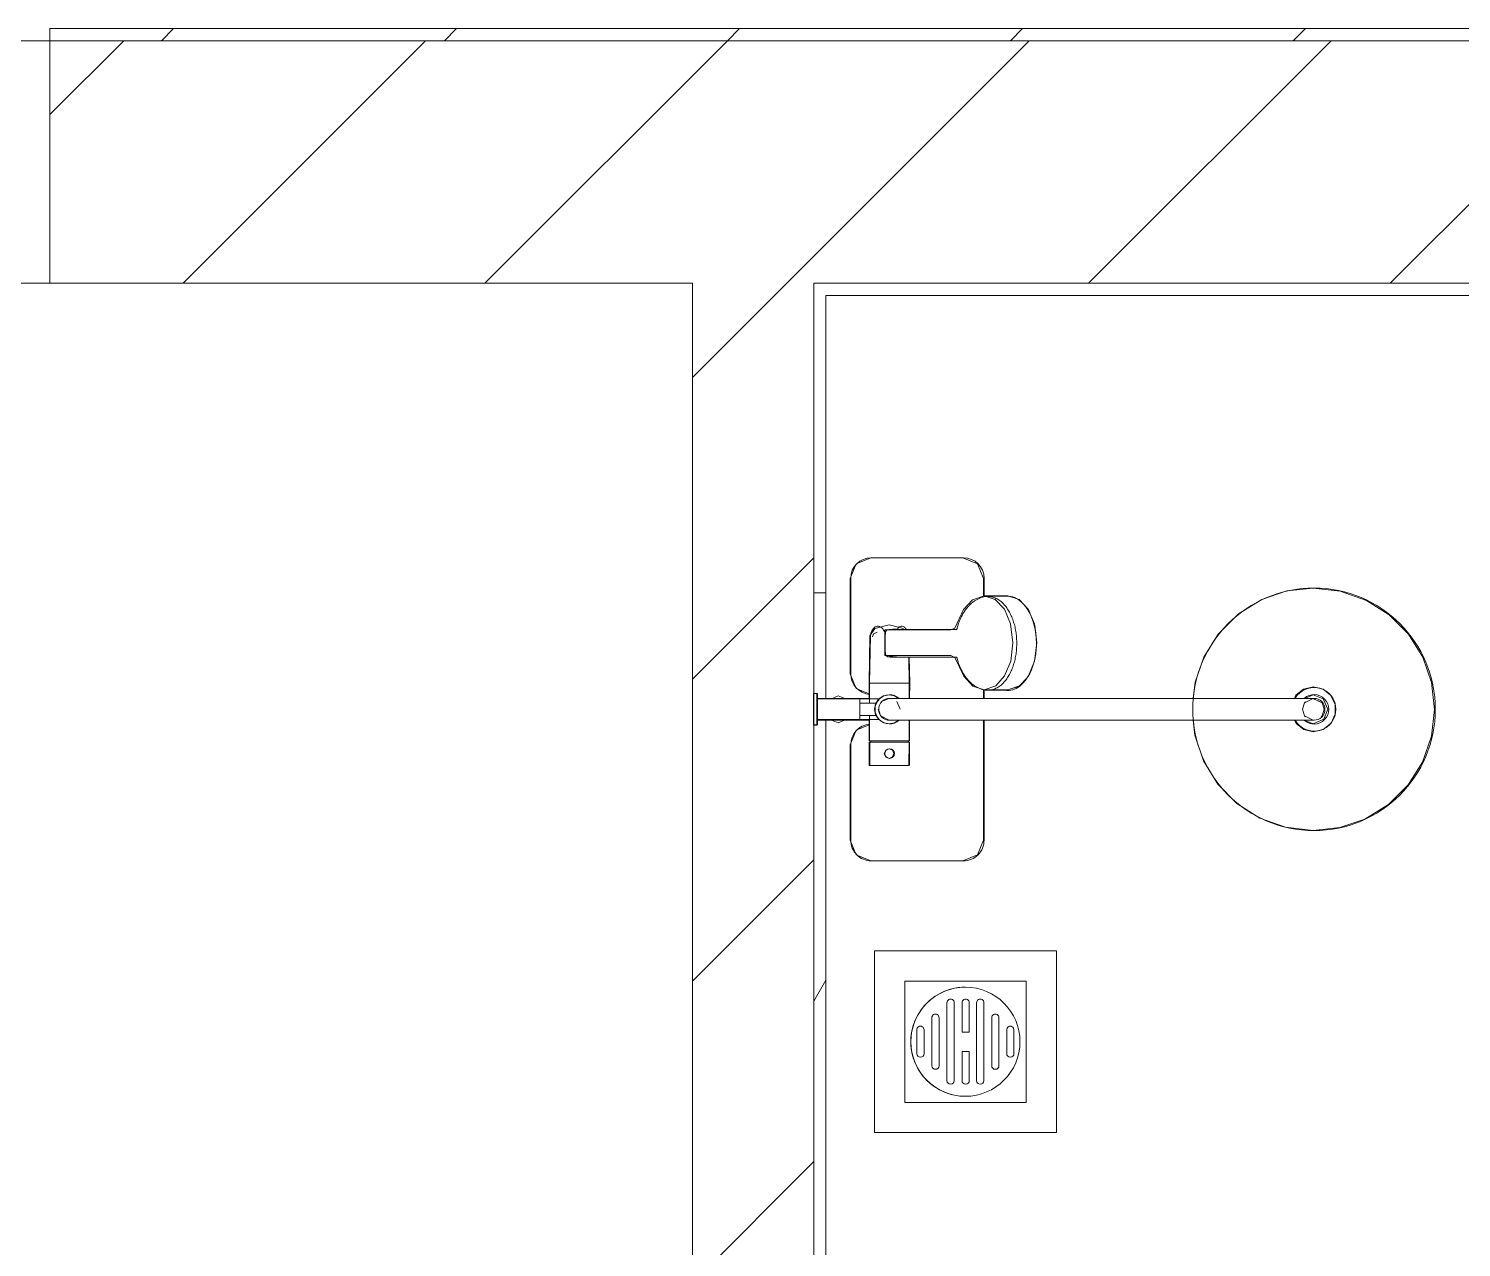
# Model space of a CAD drawing. Header units: millimetres. Extents: x 5356 to 209803, y -16346 to 109894.
# Drawn here: x 85230 to 86412, y 32542 to 33547 of the extents above; entities that cross this region are included whole.
import ezdxf

# ---------------------------------------------------------------- set-up
doc = ezdxf.new("R2010")
doc.units = ezdxf.units.MM
doc.linetypes.add('Grid Line', pattern=[22.225, 12.7, -3.175, 3.175, -3.175])
doc.linetypes.add('NET VAN', pattern=[1.06, 0.53, -0.53])
for name, color, linetype, lineweight in [('0-1', 7, 'Continuous', 5), ('A-DETL-GENF-2', 9, 'NET VAN', 9), ('A-DOOR', 31, 'Continuous', 9), ('A-DOOR-FRAM', 31, 'Continuous', 9), ('A-WALL', 113, 'Continuous', 9), ('A-WALL-3', 113, 'Continuous', 18), ('A-WALL-PATT-1', 10, 'Continuous', 9), ('A-WALL-PATT-3', 111, 'Continuous', 9), ('I-WALL-1', 253, 'Continuous', 18), ('I-WALL-3', 2, 'Continuous', 18), ('M-EQPM-1', 9, 'Continuous', 9), ('P-SANR-FIXT', 6, 'Continuous', 9), ('P-SANR-FIXT-1', 9, 'Continuous', 9), ('S-GRID-1', 1, 'Grid Line', 9)]:
    doc.layers.add(name, color=color, linetype=linetype, lineweight=lineweight)
pattern_1 = [(0, (0, 0), (894.08, 223.52), [73.762, -596.798, 73.762, -596.798, -3576.32]), (0, (0, 0), (894.08, 223.52), [-1341.12, 73.762, -1267.358, 73.762, -596.798, -1564.64]), (0, (0, 0), (894.08, 223.52), [-3352.8, 73.762, -373.278, 73.762, -1043.838]), (120, (335.28, 111.76), (-640.6139982538975, 662.535993015591), [73.76199999999999, -596.7979999999999, 73.76199999999999, -4173.117999999999]), (120, (335.28, 111.76), (-640.6139982538975, 662.535993015591), [-744.3219999999999, -596.7979999999999, 73.76199999999999, -1267.358, -2235.199999999999]), (120, (335.28, 111.76), (-640.6139982538975, 662.535993015591), [-2682.239999999999, 73.76199999999999, -596.7979999999999, 73.76199999999999, -1490.878]), (120, (335.28, 111.76), (-640.6139982538975, 662.535993015591), [-3426.561999999999, -373.278, 73.76199999999999, -1043.838]), (240, (447.04, 558.8), (-253.4660017461021, -886.055993015591), [73.762, -596.798, 73.762, -4173.117999999999]), (240, (447.04, 558.8), (-253.4660017461021, -886.055993015591), [-744.322, -596.798, 73.762, -1267.358, -2235.2]), (240, (447.04, 558.8), (-253.4660017461021, -886.055993015591), [-2682.24, 73.762, -596.798, 73.762, -1490.878]), (240, (447.04, 558.8), (-253.4660017461021, -886.055993015591), [-3426.562, -373.278, 73.762, -1043.838])]
pattern_2 = [(45, (0, 0), (-124.4507934888324, 124.4507934888324), [])]

# ---------------------------------------------------------------- blocks, each defined once
blk = doc.blocks.new('93925000_0001 - 93925000_top_dwg_93925000_T-348115-TKCS_MB ĐỊNH VỊ MỐC TỌA ĐỘ CÔNG TRÌNH')
at = {"layer": 'P-SANR-FIXT'}
for p, q in [((-29.25000000001137, -30.41147380102957), (-107.9999999999602, -30.41147380102957)), ((29.25000000003979, -30.41147380102951), (107.9999999999891, -30.41147380102951)), ((-46.30000000000002, -78.40001049013955), (-46.30000000000002, -46.66432744319475)), ((-27.19999999999982, -47.1000104901396), (-26.0999999999998, -47.1000104901396)), ((21.55028506636268, -45.85001633765473), (60.55062229200342, -46.65005953992719)), ((-125, -47.41147380104054), (-125, -123.4114738009895)), ((125, -47.41147380106959), (125, -123.4114738010186)), ((-8.999999999999659, -412.5000104901396), (-8.999999999999659, -62.50013961210563)), ((9.000000000000398, -62.50001049013981), (9.000000000000398, -412.5000104901396)), ((42.99999999999989, -64.709669900216), (42.99999999999989, -117.7311855777033)), ((65.79999999999916, -117.7311858373865), (65.79999999999916, -64.70968023364202)), ((-27.19999999999982, -77.9000104901396), (-26.09999999999991, -77.9000104901396)), ((42.99999999999977, -78.71001049013955), (21.55028506636256, -79.15000464262442)), ((42.67723075121899, -117.9137647793131), (42.72380481691187, -117.8905027300933)), ((43.22541313289174, -117.5533791080683), (43.2454772841229, -117.5313935299153)), ((65.55452210880412, -117.5313930848106), (65.57451349550774, -117.5533044401007)), ((66.07595627173146, -117.8903814623573), (66.12276898537004, -117.9137649615229)), ((-107.999999999989, -140.4114738010296), (-8.999999999999662, -140.4114738010296)), ((9.000000000000341, -140.4114738010296), (16.05775936037844, -140.4114738010296)), ((107.99999999996, -140.4114738010296), (92.74224064223586, -140.4114738010296)), ((15.40892533820522, -159.102337451949), (15.75839094500327, -143.3372787451481)), ((93.04160903513537, -143.3372775412332), (93.39107466179462, -159.1023374519516))]:
    blk.add_line(p, q, dxfattribs=at)
at = {"layer": 'P-SANR-FIXT', "flags": 128}
for points in [[(-45.79999999999995, -46.1000104901396), (-27.19999999999982, -46.1000104901396), (-27.19999999999982, -78.90001049013962), (-45.79999999999995, -78.90001049013962)], [(-26.09999999999985, -46.00001049013958), (-26.09999999999985, -78.93326648225212), (-8.999999999999545, -79.00001049013953)], [(21.55000000000007, -47.4099858359793), (21.55000000000007, -79.13610765745804), (9.000000000000455, -79.00001049013957)]]:
    blk.add_lwpolyline(points, dxfattribs=at)
at = {"layer": 'P-SANR-FIXT'}
for centre, radius in [((-36.49999999999991, -62.50001049013958), 3.949999999999962), ((0, -412.5000104901508), 100.0000000000113)]:
    blk.add_circle(centre, radius, dxfattribs=at)
for centre, radius, start, end in [((-107.999999999989, -47.41147380104054), 17.00000000001096, 89.99999999990285, 180), ((-29.25000000001137, -47.41147380104117), 17.0000000000116, 4.762593803102853, 90), ((29.25000000003979, -47.41147380107338), 17.00000000004385, 89.99999999999997, 175.237406216488), ((107.99999999996, -47.41147380106959), 17.00000000004005, 359.9999999999996, 89.99999999990197), ((-45.79999999999995, -46.60001049013961), 0.4999999999999929, 90, 180), ((59.72527746513852, -57.11829431336879), 10.50072061123066, 38.64910940744635, 85.4919664278808), ((0, -62.50001049013958), 11.99999999999995, 318.5903778907286, 221.4096221092701), ((0, -62.50001049013942), 8.999999999999567, 89.99999999999726, 180.0008225914138), ((0, -62.50001049013981), 8.999999999999977, 359.9999999999996, 90.00000000000058), ((54.40515189394542, -334.7558143918751), 275.8827831760368, 88.26834587300208, 91.73430402784533), ((45.74539299269866, -61.7688677305235), 2.591442950375404, 155.1929395547365, 175.7071329784778), ((45.88672692079469, -61.83419430956258), 2.747144078052784, 130.8293799405977, 155.1929395547363), ((46.10715825320051, -62.08930188541364), 3.084293670315347, 110.5459473745556, 130.8293799405975), ((-11.0870287831047, -67.0847149845815), 76.92338950800617, 1.769307073088722, 4.107483592994653), ((65.16075387320267, -72.37357576436682), 3.458721251672998, 323.2522043270088, 79.35412464586749), ((-45.79999999999998, -78.40001049013955), 0.5000000000000284, 180, 270.0000000000021), ((40.79977076989439, -114.1629140050123), 4.189406756292605, 285.511579308428, 289.9665008707439), ((40.18233595264687, -112.4634348017655), 5.997570276502555, 289.9665008707439, 292.706056453872), ((41.35633292669261, -115.269131820641), 2.956155366169641, 292.7060564538717, 296.5404578594648), ((41.28939418913281, -115.0703328042365), 3.163999408943117, 296.9590540367668, 300.8285832434413), ((41.75191444553207, -115.8453384390961), 2.26147033924852, 300.8285832434427, 305.2869606014737), ((42.11080346566675, -116.3524602560694), 1.640202388985941, 305.2869606014731, 309.9326498899359), ((42.58190343764934, -116.9152374954957), 0.9062722800393488, 309.9326498899361, 315.2399768803443), ((66.33254871741015, -116.7907523287532), 1.075222358475278, 225.1701960386481, 229.6335357926574), ((66.53467697349917, -116.5529705922872), 1.387305658423184, 229.6335357926575, 235.1233570305372), ((67.33403953288213, -115.4061151899989), 2.78525337386223, 235.1233570305369, 238.7438538062304), ((67.23708865182785, -115.5658466602265), 2.598401518323442, 238.743853806231, 243.4573342436183), ((67.83178802867057, -114.4223051350855), 3.887291834939851, 243.9189209162256, 246.8313117267748), ((68.07971071230402, -113.8406382182414), 4.519590282336205, 246.8430118978089, 250.4792408365493), ((68.32031555328638, -113.1623118559064), 5.239324491791969, 250.478001354911, 254.040622129464), ((-107.999999999989, -123.4114738010185), 17.00000000001102, 179.9999999999022, 269.9999999999997), ((43.63035976240869, -149.3759166338841), 29.49457882653298, 134.7866597157906, 139.9743996902091), ((46.21077091948981, -151.980405663538), 33.16089505931782, 130.0222981005984, 134.7808297523297), ((47.73703108613861, -153.8055324793327), 35.54008304688671, 125.4413648585357, 130.0143797178355), ((49.86443492495669, -156.8002238881049), 39.21350294816435, 121.1773293406619, 125.4365221315614), ((50.55508174236654, -157.9433358119556), 40.54905420075455, 119.6970184980787, 121.1760861845778), ((51.01248991461052, -158.7285226972311), 41.45771952391331, 117.0276108551565, 119.7085429480655), ((52.23437101243538, -161.1268276120881), 44.14934692001913, 113.3198526991239, 117.0257930491081), ((51.70379216790154, -159.9377679050245), 42.84738864196924, 109.7778530176831, 113.2977488483463), ((52.51251485431292, -162.1897568078892), 45.24018730875026, 106.1472058541905, 109.7765896948286), ((53.21031191075166, -164.5420132623358), 47.69371243010925, 103.9355483588016, 106.1665379052129), ((39.13550187228078, -108.1664604231369), 10.41252868368169, 284.3956263088239, 285.5115793084283), ((68.46255245398922, -112.6667454129419), 5.754899133838111, 254.0356859670231, 256.0560515704276), ((55.40401679240662, -165.2330429853637), 48.40912028329085, 73.86585318522631, 76.04813250948062), ((56.21413014697972, -162.4159543525397), 45.47786641770474, 70.24102003427905, 73.8600239519259), ((57.38436555478666, -159.2074370455415), 42.0626454195198, 66.6692995235719, 70.26370069725493), ((56.49106083851057, -161.2854876911967), 44.32456512746464, 62.98149476931825, 66.6728195095344), ((57.9785722803678, -158.3746903640516), 41.05570866288927, 60.27832955704819, 62.98547533075114), ((57.65690325814422, -158.9441174506732), 41.70970371225593, 58.84438493084499, 60.2823998950903), ((59.19166632527494, -156.4104491251478), 38.74744684300671, 54.53767052910745, 58.84818163921948), ((60.89070530787098, -154.0281911650667), 35.82137727334143, 50.00335279078109, 54.54047535599409), ((62.8381859497558, -151.7077776100939), 32.79202096505968, 45.19211503033982, 50.00422800610482), ((64.97137908367529, -149.5583508659709), 29.76372997163251, 40.048742012123, 45.18956449042492), ((87.59999999923238, -128.4114738010803), 1.499999999232926, 180, 187.5385925494641), ((87.60000000000032, -128.4114738010264), 1.50000000000318, 258.6057150050811, 269.9999999935141), ((107.99999999996, -123.4114738009896), 17.00000000004001, 269.9999999999999, 359.999999999902), ((32.6084281422526, -143.5932511598145), 16.85198135014861, 172.4140323751194, 179.1296748585935), ((33.68353206841558, -143.7355470214935), 17.93646087517543, 164.9524611530439, 172.4168366973952), ((35.23708582808054, -144.1518614714839), 19.5448282046928, 157.961357964296, 164.9562571578326), ((37.13904172408166, -144.9201389878477), 21.59609231309832, 151.4775331282191, 157.9654281488547), ((39.27860343996432, -146.0810125907116), 24.03029636225168, 145.4892253034588, 151.4815138133123), ((41.53812440405778, -147.6325679617071), 26.77123719125012, 139.9517195291568, 145.4927454964201), ((67.2180923600595, -147.665894096866), 26.82619650550311, 34.51250417135139, 40.04223300736741), ((69.39467534866861, -146.1587099335588), 24.1787385563626, 28.53632123789447, 34.4918832930389), ((73.78929370061704, -143.915085762884), 19.24661595653247, 21.63737364131532, 28.9183300159617), ((71.1653461443861, -144.9559604946232), 22.06947284008565, 15.44356289302016, 21.63737364131479), ((76.80805584189389, -143.39708258289), 16.21539109535078, 7.185926819191434, 15.44356289302018), ((73.92057826180705, -143.7611353026), 19.1257280446115, 1.269873184907297, 7.185926819190695), ((32.74582926548889, -159.033047992568), 17.34514869852866, 181.3198210601203, 222.2619182797614), ((76.00123918132356, -159.0194252127062), 17.39838440383853, 317.3098225993435, 358.6393437242801), ((54.24210218684038, -122.9950291884833), 60.56097304492229, 259.1395428294729, 270.1493847950802), ((54.23289421806022, -119.4633675273612), 64.09264670981953, 270.1493847950808, 280.363734856608), ((0, -412.5000104901392), 17.99999999999966, 120.2490760906004, 59.75092390906803), ((0, -412.5000104901392), 12.15000000000036, 137.7945535961896, 42.20544640380962), ((0, -412.5000104901396), 9.000000000000014, 180.0000000000003, 0)]:
    blk.add_arc(centre, radius, start, end, dxfattribs=at)
for points, degree in [([(-12.89999999999998, 0), (-12.89999999999998, -1.499999999999943), (-12.89999999999998, -2.999999999999943)], 2), ([(12.89999999999998, 0), (0.02609083944696522, 0), (-12.84781832110605, 0)], 2), ([(12.84781832110605, 0), (12.87390916055301, 0), (12.89999999999998, 0)], 2), ([(12.89999999999998, 0), (12.89999999999998, -1.499999999999943), (12.89999999999998, -2.999999999999943)], 2), ([(-12.90000000000009, -3), (-0.02609083944696522, -3.000000000000028), (12.84781832110616, -3.000000000000057)], 2), ([(-12.84781832110617, -2.999999999999974), (-12.87390916055313, -2.999999999999987), (-12.90000000000009, -3)], 2), ([(-8.49999999999977, -3.799999999999841), (-8.499999999999886, -20.88434935996673), (-8.5, -37.96869871993363)], 2), ([(8.499999999999998, -3.799999999999955), (8.499999999999943, -20.88443606873113), (8.499999999999886, -37.96887213746231)], 2), ([(-4.999999999999646, -46.00001049013959), (-15.54999999999975, -46.00001049013959), (-26.09999999999985, -46.00001049013958)], 2), ([(-8.500000000000114, -38.00000000000006), (0, -38.00000000000003), (8.500000000000227, -38)], 2), ([(-4.999999999999626, -38.00000000000003), (-4.999999999999643, -44.79564918645708), (-4.999999999999659, -51.59129837291415)], 2), ([(5.000000000000375, -37.99999999999997), (5.000000000000358, -44.79564918645711), (5.000000000000342, -51.59129837291427)], 2), ([(5.000000000000354, -46.00001049013952), (13.27499999999976, -46.00001049013955), (21.54999999999916, -46.00001049013958)], 2), ([(46.05564403435699, -58.99940780907446), (45.84563881466295, -59.00576646544847), (45.6356396480968, -59.01232503645387), (45.42490410742312, -59.07182674725264), (45.22143612944311, -59.12746019540629), (45.02469942947437, -59.20119691161427)], 5), ([(65.63877806839491, -61.57486776466607), (65.58324584075069, -60.80156955834494), (65.51792364951962, -60.02897439062145), (64.29169490573088, -59.04860023423733), (63.51684167660937, -59.02245000481934), (62.74190615016312, -58.99902194347936)], 5), ([(43.16122043866994, -61.57488634983157), (43.11422783113005, -62.20091038478618), (43.2568056199874, -62.84116455587242), (42.99999999999989, -63.45409927694671), (42.99999999999989, -64.08188458858135), (42.99999999999989, -64.709669900216)], 5), ([(42.83134313698361, -182.4712936479626), (32.99480990325503, -180.5841154326519), (24.74135789164757, -176.3666458393427), (19.90906196571826, -170.6980207171658)], 3), ([(88.78958838532196, -170.816115617236), (83.90714295276018, -176.4673309525334), (75.62595520680784, -180.7066272881571), (65.76294096902575, -182.5103768473146)], 3)]:
    blk.add_open_spline(points, degree=degree, dxfattribs=at)
for points, weights in [([(-9.300000012551752, -3.000000000000114), (-8.499999999999767, -2.999999987447859), (-8.499999999999773, -3.799999999999841)], [1, 0.7071067756391801, 1]), ([(9.300000036225876, -3.000000000000048), (8.499999999999998, -2.999999963774077), (8.499999999999996, -3.799999999999955)], [1, 0.7071067651767795, 1]), ([(21.55000000000018, -45.86391332282089), (21.55000000000007, -45.6984479567874), (21.55000000000007, -47.4099858359793)], [0.8741474450410947, 0.9084708691207961, 1]), ([(67.93214707809068, -74.44290715413382), (66.9161785636151, -75.65537223736911), (65.79999999999916, -76.44701129264871)], [1, 0.9916143928707297, 1]), ([(54.40000000027044, -167.345373511784), (15.75710228857958, -167.3453735117857), (15.75710228858282, -143.5544300957471)], [1, 0.7071067811865235, 1]), ([(93.04289771195933, -143.5544300957438), (93.04289771196134, -167.3453735117824), (54.40000000027044, -167.345373511784)], [1, 0.7071067811865235, 1])]:
    blk.add_rational_spline(points, weights, degree=2, dxfattribs=at)
blk.add_open_spline([(67.95742936225793, -50.59066825678327), (68.35598580722785, -51.10147228051598), (68.55940819716147, -51.68825616568513), (68.67315314439588, -53.48920526109732), (68.21360467211412, -54.71941052610607), (66.0828501634154, -57.04809614598538), (64.61267512253369, -58.10490555589343), (62.74003090276256, -58.98982693736821)], degree=3, knots=[0.3623590839894454, 0.3623590839894454, 0.3623590839894454, 0.3623590839894454, 0.4991435252133551, 0.4991435252133551, 0.7494159218981946, 0.7494159218981946, 0.9564650588819884, 0.9564650588819884, 0.9564650588819884, 0.9564650588819884], dxfattribs=at)
blk = doc.blocks.new('93925000_0001 - 93925000_top_dwg-348114-TKCS_MB ĐỊNH VỊ MỐC TỌA ĐỘ CÔNG TRÌNH')
blk.add_blockref('93925000_0001 - 93925000_top_dwg_93925000_T-348115-TKCS_MB ĐỊNH VỊ MỐC TỌA ĐỘ CÔNG TRÌNH', (0, 0))
blk = doc.blocks.new('93925000_0001 - 93925000_3D_low_dwg-V49-TKCS_MB ĐỊNH VỊ MỐC TỌA ĐỘ CÔNG TRÌNH')
at = {"layer": 'P-SANR-FIXT'}
for p, q in [((-13.00000023540369, 0.4061279444088996), (-12.06220432514715, 0.4061279444088996)), ((-13.00000023540369, 0.4061279444088996), (-11.63522162134218, 0.4061279444088996)), ((-13.00000023540369, 0.4061279444088996), (-12.06220432514715, 0.4061279444088996)), ((-13.00000023540369, 0.4061279444088996), (-11.63522162134218, 0.4061279444088996)), ((-13.00000023540369, -2.393874990281665), (-13.00000023540369, 0.4061279444088996)), ((-13.00000023540369, -2.393874990281665), (-13.00000023540369, 0.4061279444088996)), ((-12.06220432514715, 0.4061279444088996), (-9.062958571280161, 0.4061279444088996)), ((-12.06220432514715, 0.4061279444088996), (-9.062958571280161, 0.4061279444088996)), ((-7.96644006368033, 0.4061279444088996), (-11.63522162134218, 0.4061279444088996)), ((-7.96644006368033, 0.4061279444088996), (-11.63522162134218, 0.4061279444088996)), ((-9.062958571280161, 0.4061279444088996), (-4.988656935043809, 0.4061279444088996)), ((-9.062958571280161, 0.4061279444088996), (-4.988656935043809, 0.4061279444088996)), ((-2.738994958217063, 0.4061279444088996), (-7.96644006368033, 0.4061279444088996)), ((-2.738994958217063, 0.4061279444088996), (-7.96644006368033, 0.4061279444088996)), ((-4.988656935043809, 0.4061279444088996), (0.02873366647954754, 0.4061279444088996)), ((-4.988656935043809, 0.4061279444088996), (0.02873366647954754, 0.4061279444088996)), ((2.887329438363395, 0.4061279444088996), (-2.738994958217063, 0.4061279444088996)), ((2.887329438363395, 0.4061279444088996), (-2.738994958217063, 0.4061279444088996)), ((0.02873366647954754, 0.4061279444088996), (5.05251965675243, 0.4061279444088996)), ((0.02873366647954754, 0.4061279444088996), (5.05251965675243, 0.4061279444088996)), ((8.247112543915591, 0.4061279444088996), (2.887329438363395, 0.4061279444088996)), ((8.247112543915591, 0.4061279444088996), (2.887329438363395, 0.4061279444088996)), ((5.05251965675243, 0.4061279444088996), (9.036845067178092, 0.4061279444088996)), ((5.05251965675243, 0.4061279444088996), (9.036845067178092, 0.4061279444088996)), ((11.62984517816194, 0.4061279444088996), (8.247112543915591, 0.4061279444088996)), ((11.62984517816194, 0.4061279444088996), (8.247112543915591, 0.4061279444088996)), ((9.036845067178092, 0.4061279444088996), (12.00061197284349, 0.4061279444088996)), ((9.036845067178092, 0.4061279444088996), (12.00061197284349, 0.4061279444088996)), ((13.000000235473, 0.4061279444088996), (11.62984517816194, 0.4061279444088996)), ((13.000000235473, 0.4061279444088996), (11.62984517816194, 0.4061279444088996)), ((12.00061197284349, 0.4061279444088996), (13.000000235473, 0.4061279444088996)), ((12.00061197284349, 0.4061279444088996), (13.000000235473, 0.4061279444088996)), ((13.000000235473, -2.393874990281665), (13.000000235473, 0.4061279444088996)), ((13.000000235473, -2.393874990281665), (13.000000235473, 0.4061279444088996)), ((-12.06220432514715, -2.393874990281665), (-13.00000023540369, -2.393874990281665)), ((-13.00000023540369, -2.393874990281665), (-11.63522162134218, -2.393874990281665)), ((-12.06220432514715, -2.393874990281665), (-13.00000023540369, -2.393874990281665)), ((-13.00000023540369, -2.393874990281665), (-11.63522162134218, -2.393874990281665)), ((-9.062958571280161, -2.393874990281665), (-12.06220432514715, -2.393874990281665)), ((-9.062958571280161, -2.393874990281665), (-12.06220432514715, -2.393874990281665)), ((-11.63522162134218, -2.393874990281665), (-8.500000110216616, -2.393874990281665)), ((-11.63522162134218, -2.393874990281665), (-8.947380937601247, -2.393874990281665)), ((-4.988656935043809, -2.393874990281665), (-9.062958571280161, -2.393874990281665)), ((-8.947380937601247, -45.59387397776509), (-8.947380937601247, -2.383346642657762)), ((-6.146981263126054, -2.393874990281665), (-8.500000110216616, -2.393874990281665)), ((-8.500000110216616, -53.59329031716252), (-8.500000110216616, -2.393874990281665)), ((-0.258162296482169, -2.393874990281665), (-6.146981263126054, -2.393874990281665)), ((0.02873366647954754, -2.393874990281665), (-4.988656935043809, -2.393874990281665)), ((-0.258162296482169, -2.393874990281665), (6.134321925078711, -2.393874990281665)), ((5.05251965675243, -2.393874990281665), (0.02873366647954754, -2.393874990281665)), ((5.05251965675243, -2.393874990281665), (9.036845067178092, -2.393874990281665)), ((6.134321925078711, -2.393874990281665), (8.500000110303246, -2.393874990281665)), ((11.62984517816194, -2.393874990281665), (8.500000110303246, -2.393874990281665)), ((8.500000110303246, -2.393874990281665), (8.500000110303246, -53.59329031716252)), ((8.94738093767055, -2.383346642657762), (8.94738093767055, -45.59387397776509)), ((11.62984517816194, -2.393874990281665), (8.94738093767055, -2.393874990281665)), ((9.036845067178092, -2.393874990281665), (12.00061197284349, -2.393874990281665)), ((9.036845067178092, -2.393874990281665), (12.00061197284349, -2.393874990281665)), ((13.000000235473, -2.393874990281665), (11.62984517816194, -2.393874990281665)), ((13.000000235473, -2.393874990281665), (11.62984517816194, -2.393874990281665)), ((12.00061197284349, -2.393874990281665), (13.000000235473, -2.393874990281665)), ((12.00061197284349, -2.393874990281665), (13.000000235473, -2.393874990281665)), ((-11.1342472493302, -20.11254869708141), (-8.94738093758392, -14.63904449821603)), ((-8.947380937618574, -25.20961684223694), (-11.1342472493302, -20.11254869708141)), ((11.13433695140966, -20.11254869708141), (8.94738093767055, -15.01528653541932)), ((8.94738093767055, -25.5862774109296), (11.13433695140966, -20.11254869708141)), ((-125.0000009536397, -47.00534305581173), (-120.0208172320973, -34.98452428589726)), ((-120.0208172320973, -34.98452428589726), (-125.0000009536397, -47.00534305581173)), ((-120.0208172320973, -34.98452428589726), (-108.0000030040394, -30.00533602248097)), ((-108.0000030040394, -30.00533602248097), (-120.0208172320973, -34.98452428589726)), ((-108.0000030040394, -30.00533602248097), (-29.24999967808294, -30.00533602248097)), ((-29.24999967808294, -30.00533602248097), (-108.0000030040394, -30.00533602248097)), ((-29.24999967808294, -30.00533602248097), (-17.2291854500424, -34.98452428589726)), ((-17.2291854500424, -34.98452428589726), (-29.24999967808294, -30.00533602248097)), ((-17.2291854500424, -34.98452428589726), (-12.80419165108419, -45.59387397776509)), ((-12.80419165108419, -45.59387397776509), (-17.2291854500424, -34.98452428589726)), ((17.22918545011171, -34.98452428589726), (12.83464907234397, -45.59387397776509)), ((12.83464907234397, -45.59387397776509), (17.22918545011171, -34.98452428589726)), ((17.22918545011171, -34.98452428589726), (29.24999967816957, -30.00533602248097)), ((17.22918545011171, -34.98452428589726), (29.24999967816957, -30.00533602248097)), ((29.24999967816957, -30.00533602248097), (108.0000030041261, -30.00533602248097)), ((108.0000030041261, -30.00533602248097), (29.24999967816957, -30.00533602248097)), ((108.0000030041261, -30.00533602248097), (120.0208172321666, -34.98452428589726)), ((120.0208172321666, -34.98452428589726), (108.0000030041261, -30.00533602248097)), ((120.0208172321666, -34.98452428589726), (125.000000953709, -47.00534305581173)), ((125.000000953709, -47.00534305581173), (120.0208172321666, -34.98452428589726)), ((-125.0000009536397, -123.0053370953646), (-125.0000009536397, -47.00534305581173)), ((-125.0000009536397, -47.00534305581173), (-125.0000009536397, -123.0053370953646)), ((-46.26489043232313, -45.70935112248326), (-27.19999989863745, -45.59387397776509)), ((-46.26489043232313, -46.8597396613207), (-46.26489043232313, -45.70935112248326)), ((-46.26489043232313, -45.70935112248326), (-46.26489043232313, -46.8597396613207)), ((-46.26489043232313, -50.50827240954305), (-46.26489043232313, -46.8597396613207)), ((-27.19999989863745, -46.7523788453188), (-27.19999989863745, -45.59387397776509)), ((-27.19999989863745, -45.59387397776509), (-27.19999989863745, -46.7523788453188)), ((-27.19999989863745, -46.7523788453188), (-27.19999989863745, -50.42661859999562)), ((-26.10000118013732, -46.7523788453188), (-26.10000118013732, -45.59387397776509)), ((-8.500000110216616, -45.59387397776509), (-26.10000118013732, -45.59387397776509)), ((-26.10000118013732, -46.7523788453188), (-26.10000118013732, -50.42661859999562)), ((21.54999956493807, -45.59387397776509), (8.500000110303246, -45.59387397776509)), ((21.54999956493807, -45.59387397776509), (60.55121408704409, -46.09024175415898)), ((21.54999956493807, -46.7523788453188), (21.54999956493807, -45.59387397776509)), ((21.54999956493807, -46.7523788453188), (21.54999956493807, -50.42661859999562)), ((60.55121408704409, -46.09024175415898), (66.66990855935701, -50.29754762658199)), ((125.000000953709, -47.00534305581173), (125.000000953709, -123.0053370953646)), ((125.000000953709, -123.0053370953646), (125.000000953709, -47.00534305581173)), ((-46.26489043232313, -50.50827240954305), (-46.26489043232313, -56.06282072077656)), ((-46.26489043232313, -56.06282072077656), (-46.26489043232313, -62.09387065180859)), ((-36.62519903179518, -58.1236278892603), (-39.3770977377545, -59.35049250134549)), ((-36.62519903179518, -58.1236278892603), (-33.63793133493773, -59.34432917841991)), ((-27.19999989863745, -56.02032694825252), (-27.19999989863745, -50.42661859999562)), ((-27.19999989863745, -62.09387065180859), (-27.19999989863745, -56.02032694825252)), ((-26.10000118013732, -56.02032694825252), (-26.10000118013732, -50.42661859999562)), ((-26.10000118013732, -62.09387065180859), (-26.10000118013732, -56.02032694825252)), ((-11.09816887375228, -57.47866816529354), (-12.02163744267336, -62.09387065180859)), ((-11.1775755911719, -57.66879100808224), (-12.02163744267336, -62.09387065180859)), ((-8.500579766894498, -53.59329031716252), (-11.1775755911719, -57.66879100808224)), ((-8.500579766894498, -53.59691019068623), (-11.1775755911719, -57.66879100808224)), ((-11.09816887375228, -57.47866816529354), (-11.1775755911719, -57.66879100808224)), ((-5.400000831450143, -54.89389225253185), (-9.000000818039098, -62.09388881930431)), ((-4.4251111529421, -50.9163052798357), (-8.500579766894498, -53.59691019068623)), ((-4.4251111529421, -50.9163052798357), (-8.500579766894498, -53.59329031716252)), ((-5.400000831450143, -54.89389225253185), (-6.884994724559556, -57.86817554774544)), ((3.465174813754857e-11, -53.09388856896481), (-5.400000831450143, -54.89389225253185)), ((-4.582533355022588, -50.98385657082463), (-4.4251111529421, -50.9163052798357)), ((3.465174813754857e-11, -50.07223434458638), (-4.4251111529421, -50.9163052798357)), ((-3.064992219989244, -54.35188412996695), (-0.258162296482169, -53.19984871494294)), ((4.425110869144283, -50.9163052798357), (3.465174813754857e-11, -50.07223434458638)), ((4.425110869144283, -50.9163052798357), (4.63892554571462, -51.00663861044963)), ((4.425110869144283, -50.9163052798357), (8.500579766981128, -53.59691019068623)), ((4.425110869144283, -50.9163052798357), (8.500579766981128, -53.59329031716252)), ((9.000000818108402, -62.09388881930431), (6.363961909746013, -55.72991952906514)), ((11.1775755912412, -57.66879100808224), (8.500579766981128, -53.59329031716252)), ((11.12244632547331, -57.53367480049992), (8.500579766981128, -53.59691019068623)), ((11.1775755912412, -57.66879100808224), (8.500579766981128, -53.59691019068623)), ((11.12244632547331, -57.53367480049992), (11.1775755912412, -57.66879100808224)), ((12.02163744274267, -62.09750415095409), (11.1775755912412, -57.66879100808224)), ((12.02163744274267, -62.09387065180859), (11.1775755912412, -57.66879100808224)), ((21.54999956493807, -56.02032694825252), (21.54999956493807, -50.42661859999562)), ((21.54999956493807, -62.09387065180859), (21.54999956493807, -56.02032694825252)), ((44.26653403047212, -58.6401388765421), (44.24106774333605, -112.8938721657839)), ((65.4120184064258, -58.6401388765421), (44.26653403047212, -58.6401388765421)), ((59.84300715423751, -48.354587792542), (62.19743446115145, -49.22924891720677)), ((63.59125250864877, -52.25571046457531), (62.19743446115145, -49.22924891720677)), ((65.4120184064258, -58.6401388765421), (65.43747560983134, -112.8938721657839)), ((66.32276859286912, -68.30219900616726), (65.52858349000708, -58.56165469980338)), ((66.66990855935701, -50.29754762658199), (69.5345774531711, -62.09387065180859)), ((-46.26489043232313, -68.12493875035366), (-46.26489043232313, -62.09387065180859)), ((-46.26489043232313, -73.67028976687511), (-46.26489043232313, -68.12493875035366)), ((-40.47668541666381, -62.09387065180859), (-39.3770977377545, -59.35049250134549)), ((-40.47668541666381, -62.09387065180859), (-39.33139740225188, -64.8843843699368)), ((-36.50000000592581, -66.06600737582112), (-39.33139740225188, -64.8843843699368)), ((-33.61511296030394, -64.81945828209783), (-36.50000000592581, -66.06600737582112)), ((-33.63793133493773, -59.34432917841991), (-32.53242786521482, -62.09387065180859)), ((-33.61511296030394, -64.81945828209783), (-32.53242786521482, -62.09387065180859)), ((-27.19999989863745, -68.1674506903561), (-27.19999989863745, -62.09387065180859)), ((-27.19999989863745, -73.76114087115194), (-27.19999989863745, -68.1674506903561)), ((-26.10000118013732, -68.1674506903561), (-26.10000118013732, -62.09387065180859)), ((-26.10000118013732, -73.76114087115194), (-26.10000118013732, -68.1674506903561)), ((-12.02163744267336, -62.09387065180859), (-11.1775755911719, -66.51898208865246)), ((-12.02087554330396, -62.09387065180859), (-11.1775755911719, -66.51898208865246)), ((-11.12130858596674, -66.66027978669072), (-11.1775755911719, -66.51898208865246)), ((-11.1775755911719, -66.51898208865246), (-8.99931726601235, -69.8351858528416)), ((-11.12130858596674, -66.66027978669072), (-8.99931726601235, -69.86355942201025)), ((-9.000000818039098, -62.09388881930431), (-8.99931726601235, -66.27243100413402)), ((-8.99931726601235, -79.46273689280416), (-8.99931726601235, -66.27243100413402)), ((6.363961909746013, -68.45783994206509), (3.465174813754857e-11, -71.09388906964382)), ((9.000000818108402, -62.09388881930431), (7.853078498453761, -59.41260180227123)), ((9.000000818108402, -62.09388881930431), (8.999317266081652, -66.47813247452642)), ((8.999317266081652, -79.62031266699697), (8.999317266081652, -66.47813247452642)), ((8.999317266081652, -69.82286713158537), (11.1775755912412, -66.51898208865246)), ((8.999317266081652, -69.8351858528416), (11.1775755912412, -66.51898208865246)), ((8.999317266081652, -69.84051383771781), (11.09141510728487, -66.73617450009252)), ((11.09141510728487, -66.73617450009252), (12.02163744274267, -62.09387065180859)), ((11.09141510728487, -66.73617450009252), (11.1775755912412, -66.51898208865246)), ((11.1775755912412, -66.51898208865246), (12.02163744274267, -62.09387065180859)), ((21.54999956493807, -68.1674506903561), (21.54999956493807, -62.09387065180859)), ((21.54999956493807, -73.75186182270909), (21.54999956493807, -68.1674506903561)), ((43.3212656021638, -68.30219900616726), (43.81583056236623, -62.23647193845882)), ((66.66990855935701, -73.89021184453091), (69.5345774531711, -62.09387065180859)), ((-46.26489043232313, -77.32801980982686), (-46.26489043232313, -73.67028976687511)), ((-46.26489043232313, -78.4783947230425), (-46.26489043232313, -77.32801980982686)), ((-46.26489043232313, -78.4783947230425), (-46.26489043232313, -77.32801980982686)), ((-46.26489043232313, -78.4783947230425), (-27.19999989863745, -78.59387640961727)), ((-27.19999989863745, -77.43539879330716), (-27.19999989863745, -73.76114087115194)), ((-27.19999989863745, -77.43539879330716), (-27.19999989863745, -78.59387640961727)), ((-27.19999989863745, -78.59387640961727), (-27.19999989863745, -77.43539879330716)), ((-26.10000118013732, -77.43539879330716), (-26.10000118013732, -73.76114087115194)), ((-26.10000118013732, -78.59387640961727), (-26.10000118013732, -77.43539879330716)), ((-26.10000118013732, -78.59387640961727), (-8.99931726601235, -78.59387640961727)), ((-8.99931726601235, -79.46273689280416), (-8.99931726601235, -94.50027287016773)), ((8.999317266081652, -78.59387640961727), (21.54999956493807, -78.59387640961727)), ((8.999317266081652, -79.62031266699697), (8.999317266081652, -94.58703174599728)), ((21.54999956493807, -77.43539879330716), (21.54999956493807, -73.75186182270909)), ((21.54999956493807, -78.59387640961727), (21.54999956493807, -77.43539879330716)), ((21.54999956493807, -78.59387640961727), (42.8592968312641, -78.3226807999943)), ((-8.99931726601235, -94.50027287016773), (-8.999952560628572, -122.0938738347139)), ((8.999317266081652, -94.58703174599728), (9.000048507784687, -122.0938738347139)), ((42.70615053180345, -116.3869365693178), (27.22625193003305, -123.6004315854158)), ((44.24106774333605, -112.8938721657839), (42.70615053180345, -116.3869365693178)), ((65.43747560983134, -112.8938721657839), (66.9724064469684, -116.3869365693178)), ((66.9724064469684, -116.3869365693178), (82.18642601970323, -123.4372057200345)), ((-120.0208172320973, -135.0261513234225), (-125.0000009536397, -123.0053370953646)), ((-125.0000009536397, -123.0053370953646), (-120.0208172320973, -135.0261513234225)), ((-8.999952560628572, -122.0938738347139), (-8.999952560628572, -352.0938792229738)), ((9.000048507784687, -352.0938792229738), (9.000048507784687, -122.0938738347139)), ((27.22625193003305, -123.6004315854158), (19.0127293825496, -131.1420406580838)), ((82.18642601970323, -123.4372057200345), (90.36471498016009, -130.7141597987088)), ((125.000000953709, -123.0053370953646), (120.0208172321666, -135.0261513234225)), ((120.0208172321666, -135.0261513234225), (125.000000953709, -123.0053370953646)), ((-108.0000030040394, -140.0053441287127), (-120.0208172320973, -135.0261513234225)), ((-120.0208172320973, -135.0261513234225), (-108.0000030040394, -140.0053441287127)), ((-8.794668510651901, -140.0053441287127), (-108.0000030040394, -140.0053441287127)), ((-108.0000030040394, -140.0053441287127), (-8.794668510651901, -140.0053441287127)), ((16.10102930166504, -140.0053441287127), (8.794764457808014, -140.0053441287127)), ((8.794764457808014, -140.0053441287127), (16.10102930166504, -140.0053441287127)), ((15.97610514167436, -140.3856170655163), (19.0127293825496, -131.1420406580838)), ((15.97610514167436, -140.3856170655163), (15.97610514167436, -160.0585623265352)), ((19.31382837298997, -150.0571015835848), (15.97610514167436, -140.3856170655163)), ((90.36471498016009, -130.7141597987088), (93.70242912772783, -140.3856170655163)), ((90.66581397060045, -149.6291934729662), (93.70242912772783, -140.3856170655163)), ((108.0000030041261, -140.0053441287127), (93.57119323161687, -140.0053441287127)), ((93.57119323161687, -140.0053441287127), (108.0000030041261, -140.0053441287127)), ((93.70242912772783, -140.3856170655163), (93.70242912772783, -160.0585623265352)), ((108.0000030041261, -140.0053441287127), (120.0208172321666, -135.0261513234225)), ((108.0000030041261, -140.0053441287127), (120.0208172321666, -135.0261513234225)), ((27.49211960438379, -157.3340011597546), (19.31382837298997, -150.0571015835848)), ((90.66581397060045, -149.6291934729662), (82.45228915218004, -157.1708207131472)), ((15.97610514167436, -160.0585078240481), (18.7810324967254, -168.9561478615674)), ((19.31382837298997, -169.7300105095949), (15.97610514167436, -160.0585623265352)), ((27.49211960438379, -157.3340011597546), (39.77925342324861, -162.3753177167025)), ((39.77925342324861, -162.3753177167025), (54.83927167657503, -164.2391574383648)), ((70.59643578532824, -162.1904997826489), (54.83927167657503, -164.2391574383648)), ((70.59643578532824, -162.1904997826489), (82.45228915218004, -157.1708207131472)), ((93.70242912772783, -160.0585623265352), (90.66581397060045, -169.3020751477154)), ((25.52503155200702, -175.2566021676847), (19.31382837298997, -169.7300105095949)), ((39.77925342324861, -182.0481539727297), (27.49211960438379, -177.0068737507906)), ((82.45228915218004, -176.8437114716616), (70.59643578532824, -181.8634450436678)), ((82.17910451894237, -177.0113429547396), (79.5995032701524, -178.0515673403048)), ((90.66581397060045, -169.3020751477154), (82.45228915218004, -176.8437114716616)), ((39.63082498317194, -182.0096207142743), (54.83929438594469, -183.9120481968792)), ((39.77925342324861, -182.0481539727297), (54.83927167657503, -183.912066364375)), ((54.83927167657503, -183.912066364375), (70.59643578532824, -181.8634450436678)), ((54.83929438594469, -183.9120481968792), (69.33580234055948, -182.190405464259)), ((-21.43301905986182, -314.2006979943188), (-42.54305183884016, -321.377730846509)), ((-8.999952560628572, -312.8387014096652), (-21.43301905986182, -314.2006979943188)), ((22.48276648524888, -314.4369481087771), (9.000048507784687, -312.9167166440019)), ((42.96772613528856, -321.5785543442812), (22.48276648524888, -314.4369481087771)), ((-42.54305183884016, -321.377730846509), (-61.8048030852925, -333.2627612114993)), ((61.90770378116258, -333.3437882424267), (42.96772613528856, -321.5785543442812)), ((-61.8048030852925, -333.2627612114993), (-77.71632277962081, -348.9469056130495)), ((78.806136345898, -350.3171344757947), (61.90770378116258, -333.3437882424267)), ((-77.71632277962081, -348.9469056130495), (-89.80675485128927, -367.8910617829235)), ((-8.99931726601235, -374.3931358338269), (-8.999952560628572, -352.0938792229738)), ((8.999317266081652, -374.3104373932751), (9.000048507784687, -352.0938792229738)), ((90.50051701072344, -369.3367947579297), (78.806136345898, -350.3171344757947)), ((-89.80675485128927, -367.8910617829235), (-97.31701591011397, -388.8681243897524)), ((-8.99931726601235, -394.6762364388379), (-8.99931726601235, -374.3931358338269)), ((8.999317266081652, -394.5202503205385), (8.999317266081652, -374.3104373932751)), ((97.59690434936174, -390.0858552933606), (90.50051701072344, -369.3367947579297)), ((-97.31701591011397, -388.8681243897524), (-100.0000007629048, -411.8767853737744)), ((-11.76455488795805, -397.651926899043), (-16.71779429015032, -404.0355852128115)), ((-8.99931726601235, -396.2630346354004), (-11.76455488795805, -397.651926899043)), ((-8.99931726601235, -394.6762364388379), (-8.99931726601235, -407.649281787959)), ((8.999317266081652, -394.5202503205385), (8.999317266081652, -407.445260810956)), ((11.71888975208235, -397.6143201829042), (8.999317266081652, -396.2951874159095)), ((11.71883752051481, -397.5955713273135), (16.65304760638364, -403.7328057290163)), ((11.71888975208235, -397.6143201829042), (16.65304760638364, -403.7328057290163)), ((100.0000007629914, -411.8767853737744), (97.59690434936174, -390.0858552933606)), ((-100.0000007629048, -411.8767853737744), (-97.56520206924789, -433.8092402459058)), ((-16.71779429015032, -404.0355852128115), (-18.47259497341029, -411.8938264847841)), ((-18.47259497341029, -411.8938264847841), (-18.47251321966219, -411.8750412942019)), ((-18.47259497341029, -411.8938264847841), (-16.53328747446108, -420.1332218171032)), ((-11.99999995526187, -411.8870681763735), (-8.999317266029676, -404.3766824561696)), ((-8.26891921606175, -420.5833396912487), (-11.99999995526187, -411.8870681763735)), ((-5.399952574039617, -404.6767888070192), (-8.999995140696683, -411.8870681763735)), ((-8.999952560628572, -411.8767853737744), (-8.999995140696683, -411.8870681763735)), ((-8.99931726601235, -407.649281787959), (-8.999952560628572, -411.8767853737744)), ((-5.399952574039617, -404.6767888070192), (-6.322636534238973, -405.4717257500735)), ((-5.399952574039617, -404.6767888070192), (2.200386006734334e-09, -402.8767533303347)), ((5.400048521195731, -404.6767888070192), (2.200386006734334e-09, -402.8767533303347)), ((9.000048507784687, -411.8767853737744), (5.400048521195731, -404.6767888070192)), ((5.400048521195731, -404.6767888070192), (6.215991063467982, -405.3682073594006)), ((5.400048521195731, -419.0767819405468), (8.995848409866175, -411.6034372330578)), ((5.400048521195731, -419.0767819405468), (9.000048507784687, -411.8767853737744)), ((8.696262431179367, -420.1560038567456), (11.99999995534849, -411.8870681763735)), ((8.995848409866175, -411.6034372330578), (9.000048507784687, -411.8767853737744)), ((11.99999995534849, -411.8870681763735), (8.999317266081652, -404.8932119213229)), ((9.000048507784687, -411.8767853737744), (8.999317266081652, -407.445260810956)), ((18.47259497349692, -411.8938264847841), (16.52564577165731, -420.1485188485058)), ((16.65304760638364, -403.7328057290163), (18.47251321974882, -411.8750412942019)), ((16.65304760638364, -403.7328057290163), (18.47259497349692, -411.8938264847841)), ((18.47251321974882, -411.8750412942019), (18.47259497349692, -411.8938264847841)), ((100.0000007629914, -411.8767853737744), (97.53442633155474, -433.9457508088198)), ((-16.53328747446108, -420.1332218171032), (-11.32006326016299, -426.4915546418103)), ((2.200386006734334e-09, -423.8870987893191), (-8.26891921606175, -420.5833396912487)), ((-5.399952574039617, -419.0767819405468), (-6.175642758573213, -418.4236241341677)), ((2.200386006734334e-09, -420.8767810822573), (-5.399952574039617, -419.0767819405468)), ((4.806517995348258e-05, -420.8768174172314), (-5.399952574039617, -419.0767819405468)), ((5.400048521195731, -419.0767819405468), (2.200386006734334e-09, -420.8767810822573)), ((8.696262431179367, -420.1560038567456), (2.200386006734334e-09, -423.8870987893191)), ((5.400048521195731, -419.0767819405468), (4.806517995348258e-05, -420.8768174172314)), ((6.229995931719623, -418.3719557763013), (5.400048521195731, -419.0767819405468)), ((16.52564577165731, -420.1485188485058), (11.71888975208235, -426.1733691216555)), ((-97.56520206924789, -433.8092402459058), (-90.5168495893132, -454.382112407771)), ((-11.32006326016299, -426.4915546418103), (-3.892026299948611, -429.9517722130861)), ((-3.892026299948611, -429.9517722130861), (4.102805017714582, -429.9050454140749)), ((4.102805017714582, -429.9050454140749), (11.71888975208235, -426.1733691216555)), ((89.81895432475694, -455.8376921654614), (97.53442633155474, -433.9457508088198)), ((-90.5168495893132, -454.382112407771), (-78.4078140020024, -473.9430550576296)), ((77.98660061362871, -474.4714748383608), (89.81895432475694, -455.8376921654614)), ((-78.4078140020024, -473.9430550576296), (-62.19967814680449, -490.178764629468)), ((61.90683174136766, -490.4105092049685), (77.98660061362871, -474.4714748383608)), ((-62.19967814680449, -490.178764629468), (-43.54161915775649, -501.8997061730298)), ((42.94213267568239, -502.1871886254397), (61.90683174136766, -490.4105092049685)), ((-43.54161915775649, -501.8997061730298), (-22.21022452708594, -509.3791551591005)), ((22.14574808481821, -509.3937981606396), (42.94213267568239, -502.1871886254397)), ((-22.21022452708594, -509.3791551591005), (-0.1146976633116537, -511.8767861367312)), ((-0.1146976633116537, -511.8767861367312), (22.14574808481821, -509.3937981606396))]:
    blk.add_line(p, q, dxfattribs=at)
blk = doc.blocks.new('93925000_0001 - FMM 93925000-V50-TKCS_MB ĐỊNH VỊ MỐC TỌA ĐỘ CÔNG TRÌNH')
for name in ['93925000_0001 - 93925000_3D_low_dwg-V49-TKCS_MB ĐỊNH VỊ MỐC TỌA ĐỘ CÔNG TRÌNH', '93925000_0001 - 93925000_top_dwg-348114-TKCS_MB ĐỊNH VỊ MỐC TỌA ĐỘ CÔNG TRÌNH']:
    blk.add_blockref(name, (0, 0))
blk = doc.blocks.new('THU NUOC - THU NUOC-V61-TKCS_MB ĐỊNH VỊ MỐC TỌA ĐỘ CÔNG TRÌNH')
at = {"layer": 'M-EQPM-1'}
for p, q in [((-66.26686426149621, -70.57759500340016), (-66.2668642614962, 79.42240499659985)), ((-66.2668642614962, 79.42240499659985), (83.7331357385038, 79.42240499659985)), ((83.7331357385038, 79.42240499659985), (83.73313573850379, -70.57759500340018)), ((58.73313573849118, 54.42240499659989), (-41.26686426150863, 54.42240499659989)), ((-41.26686426150863, 54.42240499659989), (-41.26686426150864, -45.57759500340042)), ((58.73313573849118, -45.57759500340042), (58.73313573849118, 54.42240499659989)), ((-1.076682540792887, 44.4798836373325), (18.54295401777546, 44.47988363733251)), ((18.54295401777542, 38.47988363733249), (-1.076682540792921, 38.47988363733264)), ((-11.0263537124436, 32.10154779718071), (28.49262518942623, 32.10154779718074)), ((28.49262518942617, 26.10154779718043), (-11.02635371244366, 26.10154779718074)), ((-23.34306327274206, 19.64878593012677), (40.86986895846923, 19.64878593012677)), ((40.86986895846923, 13.64878593012677), (-23.34306327274207, 13.64878593012677)), ((-23.3430632727672, 7.196024063072747), (0.7331357384912749, 7.196024063072747)), ((0.7331357384912665, 1.196024063072746), (-23.34306327276718, 1.196024063072746)), ((0.7331357384912749, 7.196024063072747), (0.7331357384912665, 1.196024063072746)), ((16.73313573849129, 1.196024063072746), (16.73313573849128, 7.196024063072747)), ((16.73313573849127, 7.196024063072747), (40.86986895844411, 7.196024063072747)), ((40.86986895844411, 1.196024063072746), (16.73313573849129, 1.196024063072746)), ((-23.34306327274207, -4.803975936927252), (40.86986895846923, -4.803975936927253)), ((40.86986895846923, -10.80397593692725), (-23.34306327274206, -10.80397593692725)), ((-11.02635371244367, -17.25673780398123), (28.49262518942617, -17.25673780398092)), ((28.49262518942623, -23.25673780398123), (-11.0263537124436, -23.2567378039812)), ((-1.076682540792921, -29.63507364413313), (18.54295401777542, -29.63507364413298)), ((-41.26686426150864, -45.57759500340042), (58.73313573849117, -45.57759500340042)), ((18.54295401777546, -35.63507364413299), (-1.076682540792887, -35.63507364413298)), ((83.73313573850379, -70.57759500340018), (-66.26686426149621, -70.57759500340018))]:
    blk.add_line(p, q, dxfattribs=at)
for centre, radius, start, end in [((8.733135738478751, 4.422404996599722), 44.99999999999996, 7.824164516400251e-13, 180.0000000000002), ((8.733135738478751, 4.422404996599722), 45.00000000000003, 359.9999999999996, 179.9999999999998), ((-1.076682540792885, 41.47988363733249), 3, 90.00000000000044, 269.9999999999991), ((18.54295401777544, 41.47988363733249), 3.000000000000009, 269.9999999999996, 90.00000000000007), ((-11.02635371244363, 29.10154779718074), 3.000000000000001, 90.00000000000041, 269.9999999999992), ((28.49262518942619, 29.10154779718074), 3.000000000000002, 269.9999999999996, 90.00000000000006), ((-23.34306327274206, 16.64878593012677), 3.000000000000002, 90.00000000000074, 269.9999999999997), ((40.86986895846923, 16.64878593012677), 3.000000000000009, 270.0000000000004, 90.00000000000077), ((8.733135738478751, 4.422404996599722), 44.99999999999996, 180.000000000001, 4.071109992273301e-13), ((8.733135738478751, 4.422404996599722), 45.00000000000004, 179.9999999999998, 359.9999999999989), ((-23.34306327276718, 4.196024063072747), 3.000000000000003, 90.00000000000081, 269.9999999999997), ((40.86986895844411, 4.196024063072747), 3.00000000000001, 270, 90.00000000000038), ((-23.34306327274206, -7.803975936927253), 3, 90.00000000000074, 269.9999999999997), ((40.86986895846923, -7.803975936927253), 3.00000000000001, 270.0000000000002, 90.00000000000037), ((-11.02635371244363, -20.25673780398123), 3.000000000000002, 90.00000000000121, 269.9999999999999), ((28.49262518942619, -20.25673780398123), 3.000000000000001, 270.0000000000009, 90.00000000000124), ((-1.076682540792885, -32.63507364413298), 3, 90.00000000000124, 269.9999999999999), ((18.54295401777544, -32.63507364413298), 3.000000000000005, 270.0000000000009, 90.00000000000125)]:
    blk.add_arc(centre, radius, start, end, dxfattribs=at)
blk = doc.blocks.new('NCV_TKTC_TANG 1_rvt-1-TKCS_MB ĐỊNH VỊ MỐC TỌA ĐỘ CÔNG TRÌNH')
at = {"layer": 'A-WALL-PATT-1'}
h = blk.add_hatch(dxfattribs=at)
h.set_pattern_fill('FP_4', color=256, style=0, pattern_type=2)
h.set_pattern_definition(pattern_1)
h.paths.add_polyline_path([(85877.56428701643, 31136.93603804531), (85887.5642870164, 31136.93603804531), (85886.75168714009, 31324.89541096085), (85877.56428701663, 31325.79817751799), (85877.56428701643, 31240.92035664536)])
h.paths.add_polyline_path([(85877.56428701646, 31722.66087417768), (85887.56428701642, 31723.64348791496), (85887.56428701647, 32976.68973127588), (85879.94763365905, 32979.16659623816), (85879.95816200666, 32994.58449315115), (85887.56428701647, 32994.58449315115), (85887.56428701647, 33336.93603804356), (85877.56428701647, 33336.93603804356), (85877.56428701646, 31734.04547486362)])
h = blk.add_hatch(dxfattribs=at)
h.set_pattern_fill('FP_4', color=256, style=0, pattern_type=2)
h.set_pattern_definition(pattern_1)
h.paths.add_polyline_path([(87377.56428701626, 33326.93603804355), (87377.56428701626, 33336.93603804356), (85887.56428701647, 33336.93603804356), (85887.56428701647, 33326.9360380436), (87367.56428701626, 33326.93603804355)])
at = {"layer": 'I-WALL-1'}
for p, q in [((85877.56428701639, 33336.93603804352), (85877.56428701634, 31722.66087417764)), ((85887.56428701639, 33336.93603804352), (85877.56428701639, 33336.93603804352)), ((87377.56428701615, 33336.93603804352), (85887.56428701639, 33336.93603804352)), ((85887.56428701637, 32994.58449315112), (85887.56428701639, 33326.93603804356)), ((85887.56428701639, 33326.93603804356), (87367.56428701615, 33326.9360380435)), ((85887.56428701633, 31723.64348791491), (85887.56428701637, 32976.68973127585))]:
    blk.add_line(p, q, dxfattribs=at)
at = {"layer": 'M-EQPM-1', "rotation": 90.0000000000001}
blk.add_blockref('THU NUOC - THU NUOC-V61-TKCS_MB ĐỊNH VỊ MỐC TỌA ĐỘ CÔNG TRÌNH', (86006.98669201294, 32702.77607993042), dxfattribs=at)
at = {"layer": 'P-SANR-FIXT-1', "rotation": 90}
blk.add_blockref('93925000_0001 - FMM 93925000-V50-TKCS_MB ĐỊNH VỊ MỐC TỌA ĐỘ CÔNG TRÌNH', (85877.56428701639, 32985.63711221347), dxfattribs=at)
blk = doc.blocks.new('FD_02 - FD_03 - FD_03-KY THUAT-900x2200mm-728564-TKCS_MB ĐỊNH VỊ MỐC TỌA ĐỘ CÔNG TRÌNH')
at = {"layer": 'A-DETL-GENF-2'}
for p, q in [((419.9999999999949, 100.0000000000001), (419.9999999999949, 1020)), ((419.9999999999949, 1020), (459.9999999999949, 1020)), ((459.9999999999949, 1020), (459.9999999999949, 100.0000000000001)), ((459.9999999999949, 100.0000000000001), (419.9999999999949, 100.0000000000001))]:
    blk.add_line(p, q, dxfattribs=at)
blk.add_arc((459.9999999999939, 99.99999999999493), 919.9999999999982, 92.49190636897978, 179.9999999999999, dxfattribs=at)
at = {"layer": 'A-DOOR-FRAM'}
for p, q in [((-460.0000000000078, 99.99999999998609), (-495.0000000000078, 99.99999999998619)), ((-495.0000000000078, 99.99999999998619), (-495.0000000000085, -99.9999999999984)), ((-460.0000000000079, 59.99999999998611), (-460.0000000000078, 99.99999999998609)), ((494.999999999992, 99.9999999999831), (459.9999999999918, 99.99999999998307)), ((459.9999999999918, 99.99999999998307), (459.9999999999922, 59.99999999998325)), ((494.9999999999914, -100.0000000000016), (494.999999999992, 99.9999999999831)), ((-450.0000000000079, 59.99999999998607), (-460.0000000000079, 59.99999999998611)), ((-450.0000000000084, -99.99999999999854), (-450.0000000000079, 59.99999999998607)), ((459.9999999999922, 59.99999999998325), (449.999999999992, 59.99999999998312)), ((449.999999999992, 59.99999999998312), (449.9999999999913, -100.0000000000014)), ((-495.0000000000085, -99.9999999999984), (-450.0000000000084, -99.99999999999854)), ((449.9999999999913, -100.0000000000013), (494.9999999999914, -100.0000000000016))]:
    blk.add_line(p, q, dxfattribs=at)

msp = doc.modelspace()

# ---------------------------------------------------------------- hatches: boundary and pattern name
at = {"layer": 'A-WALL-PATT-3'}
h = msp.add_hatch(dxfattribs=at)
h.set_pattern_fill('FP_8', color=256, style=0, pattern_type=2)
h.set_pattern_definition([(45, (0, 0), (-116.6726188957803, 116.6726188957803), [])])
h.paths.add_polyline_path([(101367.5642870165, 33536.93603804435), (104202.5642870165, 33536.93603804435), (104202.5642870165, 33546.93603804438), (101367.5642870165, 33546.93603804438)])
h.paths.add_polyline_path([(86652.25811673954, 33536.93603804442), (90337.56428701627, 33536.93603804442), (90337.56428701627, 33546.93603804445), (85247.56428701637, 33546.93603804445), (85247.56428701637, 33536.93603804442), (86455.48062683831, 33536.93603804442)])
h.paths.add_polyline_path([(100277.5642870165, 33536.93603804442), (100277.5642870165, 33546.93603804438), (93167.56428701628, 33546.93603804438), (93167.56428701628, 33536.93603804442), (100127.5642870164, 33536.93603804442)])
h.paths.add_polyline_path([(83327.56428701646, 33536.93603804442), (84257.56428701639, 33536.93603804442), (84255.37678701659, 33546.93603804445), (83317.56428701643, 33546.93603804445), (83317.56428701643, 33536.93603804442)])
h.paths.add_polyline_path([(91577.56428701628, 33536.93603804442), (92077.56428701626, 33536.93603804442), (92075.37678701647, 33546.93603804438), (91427.5642870163, 33546.93603804445), (91427.5642870163, 33536.9360380453)])
h = msp.add_hatch(dxfattribs=at)
h.set_pattern_fill('FP_1', color=256, style=0, pattern_type=2)
h.set_pattern_definition(pattern_2)
h.paths.add_polyline_path([(90086.77836286942, 33336.93603804523), (90337.5642870163, 33336.93603804523), (90337.5642870163, 33536.93603804526), (86852.25811673953, 33536.93603804526), (86852.25811673953, 33336.93603804523), (87665.91320551536, 33336.93603804523)])
h.paths.add_polyline_path([(86152.87248216906, 33336.93603804523), (86652.25811673954, 33336.93603804523), (86652.25811673954, 33536.93603804526), (85247.56428701637, 33536.93603804526), (85247.56428701637, 33336.93603804531), (85877.56428701637, 33336.93603804523)])
h.paths.add_polyline_path([(91577.56428701628, 33336.93603804523), (91577.56428701628, 33536.93603804526), (91427.5642870163, 33536.93603804526), (91427.5642870163, 33336.93603804523)])
h.paths.add_polyline_path([(83777.56428701646, 33336.93603804531), (84257.56428701639, 33336.93603804531), (84257.56428701639, 33536.93603804526), (83777.56428701646, 33536.93603804526), (83777.56428701646, 33376.93603804529)])
h = msp.add_hatch(dxfattribs=at)
h.set_pattern_fill('FP_1', color=256, style=0, pattern_type=2)
h.set_pattern_definition(pattern_2)
h.paths.add_polyline_path([(85850.2643374998, 31136.93603804366), (85877.56428701637, 31136.93603804366), (85877.56428701637, 33336.93603804523), (85777.56428701636, 33336.93603804523), (85777.56428701636, 31136.93603804366)])

# ---------------------------------------------------------------- linework, layer by layer
at = {"layer": 'A-WALL'}
for p, q in [((86652.25811673942, 33536.93603804521), (85247.56428701628, 33536.93603804521)), ((85247.56428701628, 33536.93603804438), (86652.25811673942, 33536.93603804438))]:
    msp.add_line(p, q, dxfattribs=at)
at = {"layer": 'A-WALL-3'}
for p, q in [((85247.56428701628, 33336.93603804526), (85777.56428701627, 33336.93603804519)), ((85777.56428701627, 33336.93603804519), (85777.56428701627, 31636.93603804356)), ((85877.56428701628, 33336.93603804519), (86652.25811673942, 33336.93603804519)), ((85877.56428701628, 31722.66087417763), (85877.56428701628, 33336.93603804519))]:
    msp.add_line(p, q, dxfattribs=at)
at = {"layer": 'I-WALL-3'}
for p, q in [((90337.56428701617, 33546.93603804441), (85247.56428701628, 33546.93603804441)), ((85247.56428701628, 33546.93603804441), (85247.56428701628, 33536.93603804438))]:
    msp.add_line(p, q, dxfattribs=at)
at = {"layer": 'S-GRID-1'}
msp.add_line((131551.7912712215, 33536.93603804507), (29351.79127122152, 33536.9360380454), dxfattribs=at)

# ---------------------------------------------------------------- block references
at = {"layer": '0-1'}
msp.add_blockref('NCV_TKTC_TANG 1_rvt-1-TKCS_MB ĐỊNH VỊ MỐC TỌA ĐỘ CÔNG TRÌNH', (0, 0), dxfattribs=at)
at = {"layer": 'A-DOOR', "rotation": 180}
msp.add_blockref('FD_02 - FD_03 - FD_03-KY THUAT-900x2200mm-728564-TKCS_MB ĐỊNH VỊ MỐC TỌA ĐỘ CÔNG TRÌNH', (84752.5642870163, 33436.93603804523), dxfattribs=at)

doc.saveas('drawing.dxf')
